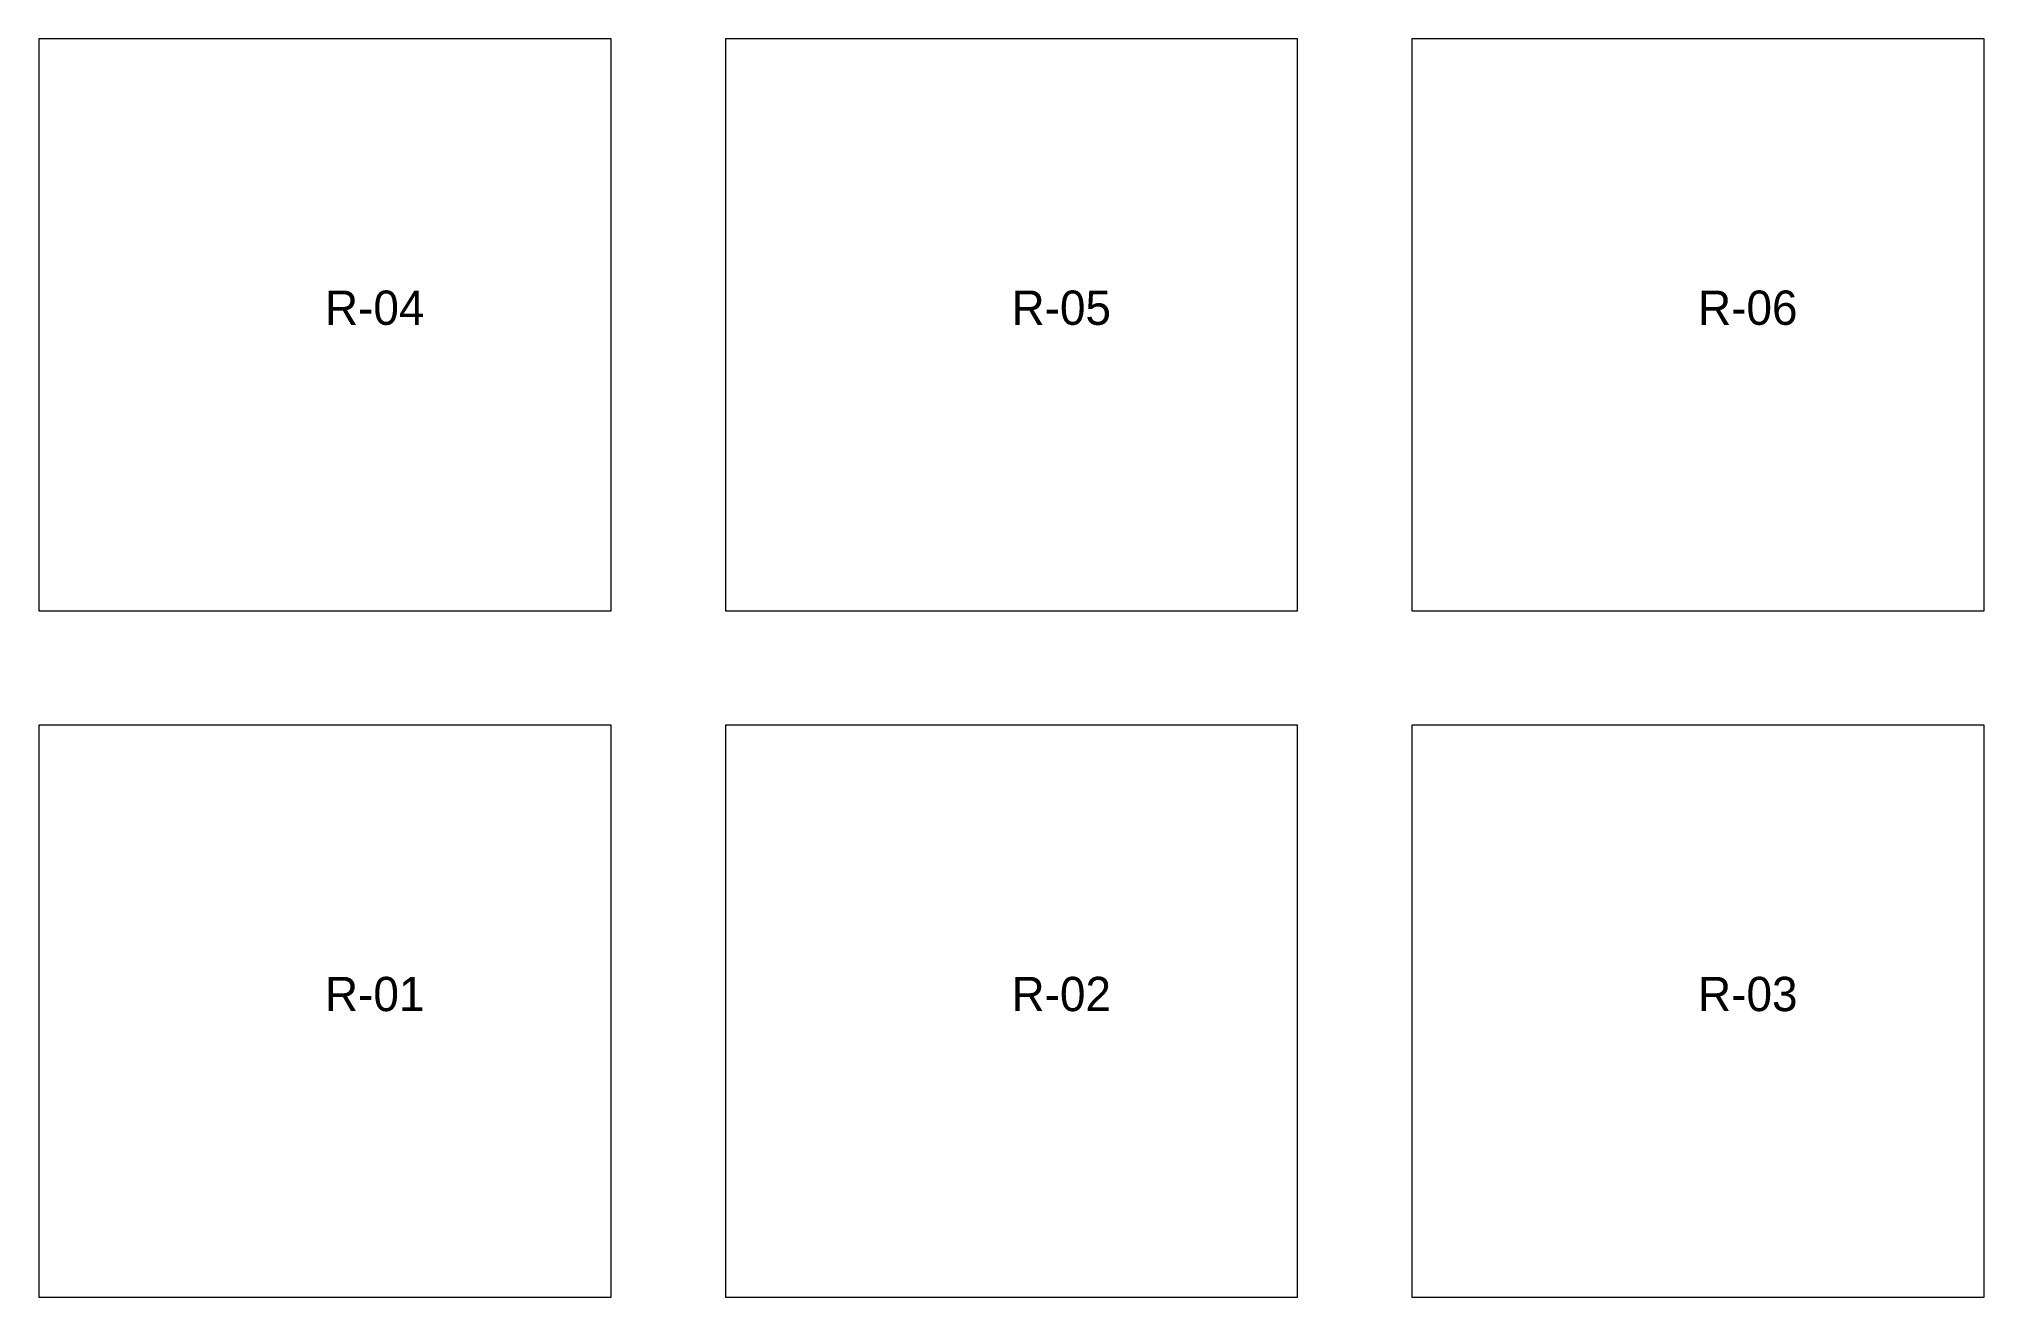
# Model space of a CAD drawing. Header units: metres. Extents: x -2500 to 14500, y -2500 to 8500.
import ezdxf

# ---------------------------------------------------------------- set-up
doc = ezdxf.new("R2010")
doc.units = ezdxf.units.M
doc.layers.add('A-ANNO-ROOM', color=2, linetype='Continuous', lineweight=9, plot=False)
doc.layers.add('A-WALL', color=7, linetype='Continuous', lineweight=9, plot=False)

msp = doc.modelspace()

# ---------------------------------------------------------------- linework, layer by layer
at = {"layer": 'A-WALL'}
for points in [[(-2500, 3500), (2500, 3500), (2500, 8500), (-2500, 8500), (-2500, 3500)], [(3500, 3500), (8500, 3500), (8500, 8500), (3500, 8500), (3500, 3500)], [(9500, 3500), (14500, 3500), (14500, 8500), (9500, 8500), (9500, 3500)], [(-2500, -2500), (2500, -2500), (2500, 2500), (-2500, 2500), (-2500, -2500)], [(3500, -2500), (8500, -2500), (8500, 2500), (3500, 2500), (3500, -2500)], [(9500, -2500), (14500, -2500), (14500, 2500), (9500, 2500), (9500, -2500)]]:
    msp.add_lwpolyline(points, dxfattribs=at)

# ---------------------------------------------------------------- texts
at = {"layer": 'A-ANNO-ROOM'}
for s, p in [('R-04', (0, 6000)), ('R-05', (6000, 6000)), ('R-06', (12000, 6000)), ('R-01', (0, 0)), ('R-02', (6000, 0)), ('R-03', (12000, 0))]:
    msp.add_text(s, height=300, dxfattribs=at).set_placement(p)

doc.saveas('drawing.dxf')
